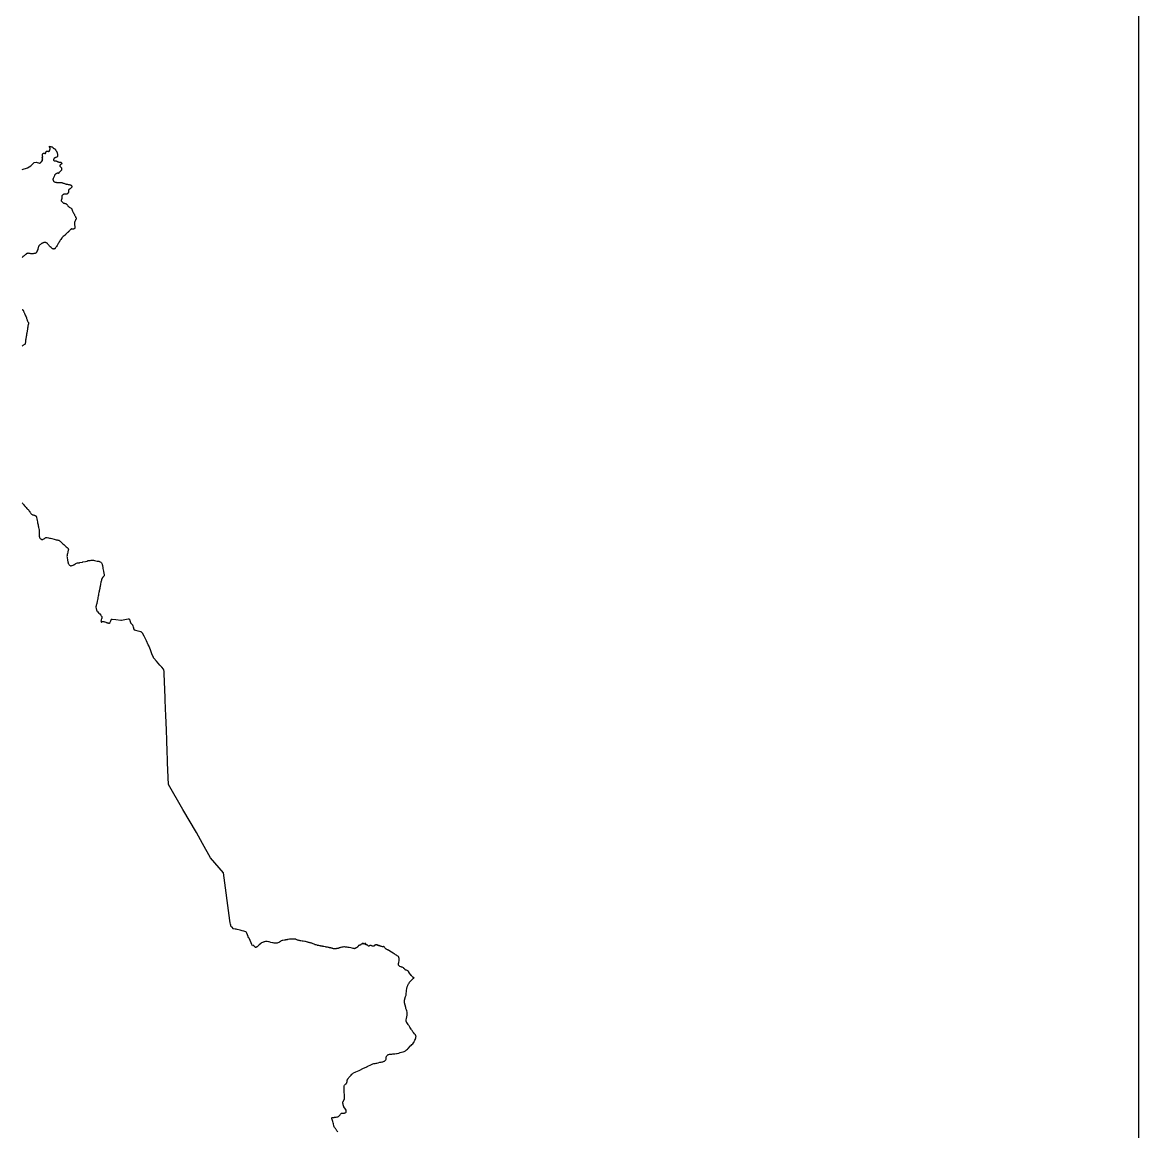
# Model space of a CAD drawing. Extents: x 293476 to 779698, y 145469 to 460400.
# Drawn here: x 740888 to 779698, y 272059 to 310643 of the extents above; entities that cross this region are included whole.
import ezdxf

# ---------------------------------------------------------------- set-up
doc = ezdxf.new("R2010")
doc.units = 0
doc.layers.add('Level 31', color=7, linetype='Continuous')
doc.layers.add('New Level (1)', color=7, linetype='Continuous')

msp = doc.modelspace()

# ---------------------------------------------------------------- linework, layer by layer
at = {"layer": 'Level 31'}
for points in [[(740878, 305520), (741074, 305587), (741188, 305650), (741295, 305762), (741367, 305780), (741486, 305747), (741506, 305742), (741512, 305749), (741514, 305753), (741518, 305759), (741521, 305766), (741523, 305769), (741525, 305771), (741531, 305774), (741537, 305778), (741542, 305781), (741545, 305784), (741548, 305788), (741550, 305791), (741554, 305796), (741556, 305800), (741557, 305803), (741560, 305807), (741562, 305811), (741566, 305815), (741568, 305818), (741571, 305820), (741573, 305822), (741576, 305824), (741580, 305826), (741584, 305829), (741588, 305832), (741589, 305835), (741588, 305839), (741587, 305842), (741586, 305844), (741584, 305847), (741583, 305851), (741582, 305855), (741582, 305860), (741584, 305865), (741589, 305871), (741591, 305875), (741593, 305879), (741596, 305882), (741598, 305886), (741596, 305890), (741594, 305895), (741591, 305898), (741589, 305901), (741586, 305905), (741585, 305913), (741584, 305920), (741583, 305930), (741583, 305942), (741585, 305949), (741588, 305951), (741591, 305953), (741595, 305955), (741600, 305960), (741601, 305963), (741602, 305967), (741598, 305974), (741594, 305979), (741591, 305985), (741590, 305992), (741592, 305999), (741592, 306010), (741591, 306017), (741589, 306026), (741587, 306034), (741588, 306042), (741590, 306049), (741592, 306055), (741595, 306061), (741598, 306067), (741601, 306071), (741607, 306078), (741614, 306082), (741618, 306085), (741624, 306087), (741634, 306091), (741655, 306093), (741665, 306090), (741668, 306089), (741672, 306087), (741674, 306085), (741679, 306084), (741685, 306083), (741690, 306084), (741694, 306084), (741698, 306086), (741699, 306087), (741700, 306088), (741700, 306089), (741700, 306092), (741700, 306095), (741700, 306097), (741700, 306098), (741701, 306099), (741705, 306108), (741706, 306109), (741706, 306110), (741704, 306120), (741705, 306121), (741708, 306123), (741711, 306126), (741718, 306130), (741719, 306132), (741719, 306134), (741720, 306136), (741720, 306142), (741720, 306147), (741721, 306150), (741723, 306155), (741727, 306158), (741731, 306160), (741733, 306160), (741734, 306161), (741736, 306160), (741739, 306160), (741743, 306159), (741746, 306158), (741749, 306157), (741751, 306157), (741755, 306157), (741759, 306157), (741767, 306157), (741775, 306157), (741780, 306157), (741787, 306157), (741791, 306156), (741795, 306156), (741798, 306156), (741801, 306155), (741804, 306155), (741806, 306155), (741809, 306155), (741813, 306155), (741816, 306157), (741820, 306159), (741823, 306160), (741826, 306162), (741828, 306164), (741830, 306166), (741832, 306170), (741835, 306174), (741837, 306177), (741838, 306180), (741839, 306183), (741840, 306186), (741841, 306189), (741843, 306193), (741844, 306196), (741845, 306198), (741846, 306200), (741847, 306203), (741848, 306207), (741849, 306209), (741850, 306211), (741850, 306215), (741851, 306219), (741852, 306222), (741852, 306224), (741853, 306227), (741853, 306230), (741853, 306233), (741854, 306235), (741854, 306239), (741854, 306242), (741855, 306243), (741855, 306246), (741855, 306250), (741855, 306252), (741854, 306256), (741854, 306261), (741854, 306264), (741851, 306270), (741848, 306279), (741844, 306288), (741842, 306292), (741840, 306299), (741838, 306303), (741835, 306308), (741831, 306312), (741829, 306315), (741829, 306316), (741838, 306330), (741844, 306328), (741853, 306326), (741863, 306324), (741872, 306322), (741883, 306319), (741899, 306315), (741906, 306314), (741914, 306312), (741924, 306307), (741932, 306302), (741943, 306294), (741948, 306288), (741955, 306278), (741961, 306270), (741972, 306261), (741982, 306256), (741999, 306250), (742011, 306247), (742019, 306243), (742024, 306238), (742030, 306230), (742035, 306222), (742039, 306214), (742045, 306204), (742052, 306190), (742056, 306182), (742060, 306174), (742071, 306157), (742079, 306143), (742086, 306133), (742097, 306114), (742100, 306105), (742103, 306095), (742107, 306074), (742111, 306058), (742114, 306042), (742114, 306008), (742113, 305998), (742111, 305988), (742106, 305976), (742102, 305968), (742092, 305958), (742080, 305951), (742071, 305949), (742056, 305944), (742046, 305941), (742030, 305935), (742013, 305927), (742000, 305918), (741992, 305908), (741988, 305903), (741986, 305897), (741982, 305889), (741978, 305880), (741974, 305871), (741972, 305859), (741972, 305852), (741974, 305847), (741978, 305842), (741984, 305835), (741990, 305830), (741996, 305826), (742002, 305825), (742011, 305824), (742019, 305824), (742027, 305825), (742035, 305826), (742043, 305826), (742053, 305825), (742063, 305822), (742075, 305818), (742087, 305812), (742102, 305805), (742113, 305799), (742128, 305793), (742145, 305786), (742160, 305782), (742174, 305780), (742186, 305780), (742200, 305780), (742213, 305780), (742224, 305777), (742234, 305772), (742249, 305761), (742255, 305750), (742257, 305741), (742257, 305734), (742254, 305727), (742250, 305720), (742245, 305713), (742239, 305709), (742229, 305702), (742222, 305698), (742216, 305692), (742207, 305684), (742200, 305673), (742196, 305663), (742195, 305647), (742197, 305638), (742202, 305628), (742211, 305618), (742223, 305609), (742232, 305599), (742238, 305593), (742245, 305576), (742251, 305561), (742254, 305548), (742253, 305539), (742253, 305527), (742252, 305515), (742247, 305501), (742238, 305492), (742226, 305480), (742213, 305466), (742199, 305452), (742187, 305439), (742178, 305430), (742169, 305421), (742163, 305414), (742160, 305404), (742157, 305399), (742154, 305395), (742150, 305392), (742146, 305390), (742142, 305389), (742137, 305389), (742131, 305391), (742124, 305393), (742112, 305392), (742103, 305391), (742093, 305388), (742084, 305384), (742072, 305379), (742057, 305369), (742044, 305360), (742036, 305353), (742029, 305346), (742024, 305340), (742019, 305335), (742011, 305325), (742008, 305318), (742002, 305302), (741990, 305276), (741982, 305258), (741974, 305239), (741962, 305214), (741956, 305199), (741954, 305191), (741952, 305176), (741955, 305159), (741961, 305141), (741967, 305127), (741975, 305117), (741985, 305108), (741998, 305098), (742010, 305092), (742026, 305085), (742037, 305082), (742060, 305078), (742075, 305076), (742084, 305074), (742107, 305074), (742125, 305074), (742144, 305076), (742160, 305076), (742175, 305077), (742188, 305077), (742195, 305077), (742205, 305075), (742223, 305073), (742242, 305071), (742259, 305067), (742283, 305061), (742290, 305057), (742302, 305051), (742310, 305048), (742322, 305045), (742334, 305044), (742353, 305035), (742372, 305029), (742391, 305022), (742399, 305020), (742411, 305017), (742438, 305011), (742458, 305008), (742484, 305004), (742510, 305000), (742522, 304998), (742545, 304996), (742562, 304990), (742577, 304982), (742588, 304974), (742595, 304966), (742602, 304955), (742607, 304944), (742608, 304939), (742608, 304923), (742607, 304911), (742603, 304897), (742600, 304892), (742590, 304878), (742580, 304870), (742568, 304864), (742551, 304854), (742539, 304847), (742534, 304842), (742527, 304837), (742517, 304829), (742510, 304824), (742503, 304819), (742498, 304815), (742495, 304811), (742493, 304805), (742492, 304803), (742491, 304798), (742491, 304787), (742492, 304781), (742494, 304777), (742496, 304771), (742498, 304767), (742499, 304764), (742500, 304758), (742498, 304745), (742496, 304738), (742491, 304729), (742487, 304721), (742482, 304711), (742477, 304702), (742474, 304698), (742469, 304692), (742461, 304684), (742452, 304676), (742445, 304670), (742437, 304665), (742428, 304663), (742417, 304661), (742406, 304660), (742397, 304661), (742384, 304662), (742364, 304664), (742345, 304664), (742336, 304662), (742328, 304659), (742316, 304654), (742307, 304649), (742293, 304640), (742281, 304630), (742274, 304624), (742271, 304618), (742267, 304610), (742266, 304604), (742265, 304595), (742264, 304585), (742263, 304567), (742262, 304550), (742261, 304533), (742259, 304514), (742258, 304503), (742256, 304494), (742251, 304481), (742245, 304467), (742241, 304458), (742239, 304450), (742238, 304442), (742241, 304434), (742242, 304430), (742248, 304422), (742263, 304408), (742281, 304392), (742296, 304378), (742313, 304365), (742323, 304356), (742331, 304352), (742352, 304348), (742366, 304346), (742381, 304343), (742396, 304338), (742411, 304331), (742424, 304322), (742432, 304315), (742441, 304307), (742452, 304293), (742459, 304283), (742470, 304264), (742476, 304254), (742485, 304243), (742497, 304232), (742507, 304225), (742521, 304215), (742532, 304209), (742545, 304200), (742562, 304189), (742568, 304186), (742586, 304176), (742596, 304167), (742606, 304157), (742611, 304147), (742615, 304136), (742619, 304123), (742621, 304114), (742624, 304105), (742626, 304095), (742629, 304084), (742632, 304074), (742643, 304055), (742654, 304035), (742671, 304002), (742685, 303977), (742699, 303951), (742705, 303940), (742712, 303927), (742723, 303905), (742734, 303886), (742741, 303871), (742748, 303857), (742755, 303844), (742759, 303828), (742759, 303815), (742756, 303801), (742753, 303793), (742747, 303782), (742741, 303772), (742733, 303757), (742721, 303737), (742712, 303717), (742709, 303707), (742707, 303699), (742704, 303678), (742704, 303661), (742705, 303639), (742705, 303624), (742708, 303593), (742709, 303568), (742711, 303549), (742712, 303536), (742713, 303519), (742712, 303491), (742709, 303478), (742706, 303470), (742702, 303465), (742696, 303461), (742682, 303455), (742671, 303452), (742664, 303450), (742655, 303449), (742642, 303450), (742626, 303453), (742609, 303455), (742599, 303455), (742595, 303453), (742590, 303450), (742580, 303443), (742575, 303438), (742556, 303420), (742539, 303403), (742531, 303394), (742520, 303384), (742512, 303377), (742503, 303369), (742496, 303362), (742486, 303352), (742477, 303345), (742468, 303336), (742453, 303323), (742439, 303310), (742422, 303295), (742405, 303278), (742391, 303264), (742386, 303256), (742383, 303247), (742381, 303241), (742377, 303237), (742370, 303235), (742365, 303233), (742351, 303224), (742339, 303215), (742312, 303191), (742289, 303171), (742275, 303155), (742261, 303141), (742253, 303131), (742245, 303118), (742229, 303093), (742217, 303075), (742208, 303061), (742198, 303044), (742190, 303033), (742184, 303023), (742173, 303006), (742163, 302989), (742152, 302972), (742139, 302951), (742125, 302928), (742113, 302909), (742098, 302886), (742073, 302847), (742067, 302837), (742053, 302812), (742046, 302800), (742035, 302783), (742027, 302775), (742022, 302770), (742015, 302765), (742007, 302761), (742000, 302759), (741990, 302757), (741985, 302757), (741979, 302757), (741969, 302759), (741949, 302764), (741938, 302769), (741921, 302781), (741910, 302791), (741889, 302809), (741860, 302838), (741838, 302860), (741820, 302878), (741806, 302891), (741789, 302910), (741775, 302928), (741759, 302949), (741754, 302954), (741747, 302960), (741736, 302967), (741726, 302973), (741717, 302977), (741709, 302981), (741695, 302984), (741683, 302987), (741669, 302989), (741662, 302989), (741653, 302988), (741646, 302986), (741638, 302984), (741620, 302977), (741604, 302969), (741588, 302961), (741569, 302951), (741559, 302945), (741543, 302935), (741520, 302920), (741500, 302906), (741487, 302896), (741475, 302885), (741464, 302873), (741461, 302868), (741458, 302862), (741451, 302846), (741447, 302831), (741444, 302816), (741439, 302802), (741434, 302785), (741427, 302763), (741422, 302747), (741406, 302706), (741400, 302687), (741396, 302672), (741394, 302663), (741392, 302659), (741385, 302645), (741381, 302639), (741374, 302631), (741365, 302622), (741359, 302617), (741353, 302614), (741344, 302609), (741333, 302605), (741325, 302603), (741314, 302601), (741303, 302599), (741284, 302597), (741267, 302596), (741249, 302594), (741234, 302593), (741220, 302592), (741204, 302591), (741197, 302591), (741192, 302592), (741183, 302594), (741166, 302597), (741150, 302600), (741125, 302605), (741109, 302607), (741093, 302608), (741080, 302608), (741065, 302606), (741055, 302603), (741044, 302597), (741035, 302593), (741025, 302586), (741008, 302573), (741006, 302571), (740989, 302556), (740976, 302545), (740960, 302532), (740949, 302523), (740931, 302508), (740917, 302497), (740911, 302493), (740907, 302491), (740900, 302484), (740892, 302475), (740888, 302468)], [(740881, 300660), (740890, 300653), (740895, 300648), (740903, 300640), (740916, 300626), (740921, 300617), (740925, 300609), (740929, 300601), (740933, 300593), (740940, 300578), (740945, 300566), (740952, 300550), (740961, 300528), (740969, 300510), (740976, 300494), (740981, 300482), (740985, 300473), (740991, 300457), (740994, 300449), (741002, 300431), (741017, 300394), (741031, 300362), (741038, 300343), (741048, 300315), (741056, 300291), (741062, 300272), (741067, 300257), (741072, 300243), (741078, 300231), (741081, 300227), (741084, 300221), (741087, 300217), (741091, 300214), (741095, 300208), (741098, 300199), (741102, 300187), (741103, 300180), (741104, 300173), (741103, 300166), (741102, 300162), (741102, 300158), (741098, 300146), (741096, 300137), (741094, 300129), (741092, 300123), (741090, 300116), (741088, 300107), (741085, 300089), (741082, 300067), (741079, 300048), (741077, 300035), (741072, 300005), (741070, 299998), (741068, 299977), (741066, 299966), (741064, 299949), (741060, 299926), (741056, 299904), (741051, 299875), (741048, 299860), (741046, 299848), (741044, 299838), (741042, 299830), (741040, 299820), (741039, 299812), (741037, 299799), (741034, 299784), (741032, 299771), (741030, 299755), (741029, 299744), (741027, 299734), (741025, 299726), (741024, 299721), (741019, 299690), (741017, 299676), (741013, 299652), (741009, 299632), (741006, 299614), (741005, 299608), (741003, 299596), (741001, 299581), (741000, 299575), (740997, 299553), (740997, 299543), (740996, 299534), (740995, 299519), (740994, 299502), (740992, 299485), (740990, 299469), (740989, 299464), (740987, 299460), (740986, 299458), (740982, 299453), (740976, 299447), (740970, 299440), (740961, 299434), (740941, 299421), (740928, 299413), (740905, 299398), (740896, 299392), (740882, 299383)], [(740883, 293930), (740901, 293908), (740917, 293889), (740941, 293860), (740969, 293827), (740977, 293819), (740985, 293810), (740992, 293801), (740999, 293793), (741017, 293773), (741048, 293737), (741073, 293711), (741087, 293694), (741109, 293670), (741132, 293644), (741144, 293628), (741153, 293614), (741164, 293596), (741174, 293579), (741183, 293562), (741193, 293545), (741204, 293535), (741211, 293532), (741232, 293520), (741247, 293516), (741269, 293509), (741290, 293504), (741306, 293498), (741327, 293491), (741332, 293488), (741343, 293483), (741357, 293474), (741365, 293466), (741371, 293460), (741377, 293449), (741382, 293418), (741390, 293369), (741400, 293319), (741412, 293266), (741416, 293247), (741419, 293235), (741434, 293168), (741437, 293152), (741442, 293128), (741447, 293101), (741453, 293078), (741462, 293028), (741469, 292998), (741471, 292967), (741472, 292918), (741474, 292864), (741476, 292830), (741475, 292783), (741478, 292756), (741482, 292742), (741491, 292719), (741499, 292706), (741511, 292690), (741523, 292680), (741527, 292675), (741539, 292666), (741553, 292656), (741564, 292652), (741568, 292650), (741575, 292650), (741586, 292653), (741600, 292657), (741616, 292665), (741635, 292675), (741646, 292680), (741672, 292698), (741696, 292715), (741705, 292720), (741718, 292726), (741728, 292728), (741740, 292729), (741749, 292729), (741804, 292715), (741834, 292707), (741865, 292700), (741916, 292686), (741991, 292668), (742029, 292657), (742065, 292646), (742080, 292642), (742101, 292638), (742127, 292633), (742147, 292630), (742154, 292628), (742172, 292620), (742185, 292610), (742204, 292594), (742224, 292576), (742255, 292549), (742298, 292509), (742330, 292479), (742351, 292460), (742366, 292446), (742391, 292423), (742411, 292405), (742445, 292375), (742465, 292357), (742477, 292344), (742481, 292338), (742485, 292329), (742488, 292322), (742489, 292312), (742489, 292305), (742485, 292281), (742482, 292263), (742475, 292236), (742470, 292213), (742461, 292171), (742452, 292131), (742447, 292111), (742442, 292093), (742441, 292066), (742444, 292041), (742449, 292005), (742456, 291960), (742461, 291929), (742465, 291901), (742469, 291878), (742479, 291842), (742486, 291818), (742500, 291792), (742512, 291774), (742532, 291757), (742550, 291748), (742566, 291741), (742579, 291740), (742587, 291739), (742613, 291747), (742626, 291752), (742654, 291763), (742667, 291769), (742681, 291777), (742712, 291797), (742737, 291813), (742751, 291819), (742777, 291832), (742807, 291838), (742851, 291844), (742862, 291847), (742873, 291849), (742891, 291853), (742963, 291868), (742979, 291871), (742997, 291875), (743088, 291893), (743143, 291905), (743151, 291912), (743158, 291916), (743165, 291918), (743175, 291921), (743188, 291921), (743218, 291923), (743247, 291928), (743279, 291933), (743295, 291936), (743301, 291936), (743315, 291938), (743343, 291936), (743351, 291934), (743359, 291932), (743401, 291921), (743448, 291909), (743492, 291897), (743506, 291897), (743525, 291897), (743544, 291898), (743552, 291897), (743562, 291895), (743571, 291892), (743575, 291889), (743591, 291880), (743612, 291869), (743621, 291863), (743626, 291860), (743634, 291852), (743640, 291844), (743644, 291838), (743652, 291819), (743660, 291801), (743665, 291783), (743671, 291748), (743684, 291674), (743689, 291645), (743708, 291559), (743726, 291477), (743734, 291444), (743737, 291430), (743737, 291413), (743736, 291407), (743733, 291399), (743729, 291391), (743717, 291376), (743691, 291350), (743656, 291304), (743652, 291297), (743649, 291289), (743647, 291282), (743641, 291257), (743636, 291233), (743629, 291203), (743622, 291169), (743608, 291104), (743601, 291072), (743597, 291049), (743591, 291021), (743585, 290991), (743579, 290954), (743573, 290914), (743570, 290899), (743562, 290864), (743558, 290842), (743552, 290814), (743541, 290766), (743536, 290739), (743531, 290717), (743524, 290684), (743518, 290642), (743513, 290612), (743509, 290578), (743507, 290561)], [(743507, 290561), (743496, 290506), (743489, 290476), (743484, 290451), (743480, 290429), (743475, 290415), (743472, 290405), (743468, 290395), (743457, 290368), (743451, 290342), (743448, 290328), (743448, 290323), (743449, 290308), (743460, 290243), (743464, 290223), (743469, 290200), (743470, 290195), (743475, 290183), (743483, 290170), (743495, 290156), (743511, 290138), (743536, 290109), (743551, 290092), (743579, 290064), (743623, 290018), (743633, 290004), (743643, 289989), (743650, 289977), (743654, 289966), (743654, 289953), (743653, 289937), (743651, 289922), (743648, 289912), (743646, 289902), (743634, 289861), (743631, 289851), (743627, 289841), (743623, 289830), (743622, 289825), (743622, 289821), (743624, 289813), (743626, 289809), (743628, 289804), (743634, 289797), (743645, 289782), (743651, 289784)], [(751852, 272055), (751820, 272094), (751795, 272133), (751786, 272147), (751775, 272165), (751744, 272210), (751733, 272227), (751724, 272243), (751719, 272254), (751716, 272266), (751702, 272332), (751695, 272367), (751684, 272417), (751662, 272478), (751653, 272509), (751649, 272528), (751651, 272538), (751653, 272543), (751662, 272550), (751674, 272552), (751706, 272553), (751726, 272557), (751745, 272559), (751798, 272565), (751836, 272571), (751861, 272578), (751880, 272587), (751891, 272595), (751907, 272612), (751920, 272627), (751932, 272639), (751942, 272650), (751954, 272665), (751961, 272676), (751970, 272686), (751976, 272692), (751987, 272698), (751998, 272699), (752027, 272702), (752064, 272703), (752073, 272704), (752092, 272708), (752103, 272711), (752110, 272714), (752133, 272727), (752142, 272735), (752149, 272745), (752152, 272754), (752152, 272777), (752148, 272791), (752143, 272805), (752122, 272841), (752069, 272921), (752060, 272934), (752055, 272950), (752050, 272965), (752045, 272983), (752043, 272996), (752039, 273018), (752037, 273030), (752035, 273043), (752034, 273053), (752034, 273060), (752032, 273063), (752031, 273068), (752031, 273073), (752032, 273080), (752033, 273087), (752035, 273094), (752037, 273099), (752039, 273102), (752041, 273105), (752045, 273111), (752051, 273120), (752058, 273131), (752066, 273149), (752071, 273161), (752077, 273176), (752080, 273184), (752083, 273194), (752084, 273199), (752087, 273221), (752089, 273233), (752090, 273249), (752090, 273268), (752090, 273286), (752088, 273310), (752087, 273326), (752084, 273366), (752082, 273405), (752080, 273437), (752078, 273461), (752076, 273501), (752075, 273554), (752074, 273579), (752073, 273603), (752073, 273618), (752073, 273631), (752072, 273634), (752073, 273639), (752075, 273647), (752077, 273653), (752080, 273659), (752089, 273674), (752100, 273688), (752109, 273698), (752125, 273711), (752141, 273722), (752149, 273730), (752156, 273737), (752163, 273748), (752169, 273760), (752173, 273774), (752178, 273801), (752180, 273814), (752181, 273827), (752181, 273832), (752183, 273840), (752186, 273849), (752191, 273862), (752194, 273872), (752198, 273881), (752204, 273891), (752213, 273909), (752219, 273918), (752224, 273926), (752238, 273941), (752253, 273957), (752269, 273977), (752317, 274027), (752342, 274054), (752362, 274074), (752382, 274088), (752402, 274100), (752460, 274128), (752478, 274137), (752598, 274192), (752747, 274265), (752837, 274307), (752883, 274330), (752894, 274335), (752903, 274340), (753002, 274388), (753026, 274400), (753045, 274407), (753077, 274420), (753108, 274428), (753131, 274433), (753154, 274436), (753194, 274442), (753216, 274446), (753256, 274459), (753313, 274473), (753345, 274478), (753368, 274481), (753397, 274485), (753425, 274492), (753447, 274499), (753463, 274506), (753476, 274514), (753494, 274526), (753511, 274541), (753520, 274555), (753535, 274584), (753539, 274598), (753541, 274614), (753538, 274645), (753541, 274664), (753547, 274677), (753560, 274696), (753572, 274710), (753587, 274725), (753609, 274740), (753633, 274747), (753655, 274752), (753675, 274755), (753701, 274757), (753732, 274759), (753771, 274761), (753836, 274769), (753891, 274778), (753903, 274781), (753917, 274783), (753975, 274794), (754020, 274808), (754073, 274824), (754123, 274839), (754162, 274850), (754185, 274858), (754204, 274868), (754220, 274879), (754247, 274900), (754281, 274929), (754305, 274951), (754389, 275041), (754401, 275056), (754428, 275086), (754460, 275120), (754487, 275152), (754498, 275166), (754514, 275201), (754523, 275219), (754534, 275240), (754552, 275277), (754560, 275295), (754567, 275316), (754573, 275335), (754574, 275342), (754575, 275371), (754571, 275385), (754563, 275407), (754559, 275416), (754552, 275425), (754540, 275435), (754533, 275441), (754521, 275458), (754486, 275512), (754469, 275536), (754441, 275576), (754423, 275605), (754411, 275622), (754386, 275662), (754359, 275699), (754344, 275720), (754333, 275738), (754323, 275753), (754314, 275766), (754305, 275783), (754257, 275853), (754249, 275863), (754241, 275878), (754235, 275890), (754228, 275908), (754227, 275930), (754230, 275952), (754241, 275995), (754244, 276013), (754253, 276046), (754261, 276075), (754262, 276103), (754263, 276117), (754266, 276134), (754269, 276153), (754271, 276169), (754272, 276182), (754267, 276212), (754252, 276258), (754239, 276300), (754226, 276349), (754222, 276369), (754217, 276385), (754214, 276399), (754207, 276429), (754199, 276458), (754190, 276491), (754183, 276516), (754180, 276528), (754170, 276565), (754171, 276584), (754173, 276608), (754178, 276635), (754214, 276762), (754227, 276804), (754233, 276826), (754234, 276839), (754238, 276864), (754241, 276940), (754243, 276971), (754256, 277034), (754272, 277097), (754278, 277115), (754288, 277140), (754296, 277158), (754318, 277198), (754335, 277229), (754352, 277256), (754372, 277283), (754402, 277314), (754443, 277351), (754467, 277376), (754481, 277388), (754497, 277402), (754503, 277406), (754510, 277410), (754499, 277416), (754494, 277419), (754493, 277420), (754493, 277422), (754492, 277423), (754492, 277423), (754490, 277423), (754488, 277423), (754486, 277423), (754483, 277424), (754479, 277425), (754477, 277425), (754475, 277426), (754474, 277427), (754466, 277435), (754453, 277448), (754443, 277459), (754431, 277470), (754426, 277473), (754413, 277488), (754409, 277491), (754380, 277529), (754345, 277577), (754312, 277625), (754307, 277637), (754304, 277644), (754299, 277651), (754293, 277657), (754269, 277669), (754244, 277672), (754221, 277679), (754203, 277686), (754200, 277691), (754199, 277695), (754170, 277724), (754155, 277739), (754146, 277751), (754140, 277759), (754116, 277774), (754099, 277783), (754073, 277786), (754057, 277789), (754043, 277794), (754018, 277807), (753997, 277821), (753987, 277830), (753971, 277846), (753963, 277856), (753961, 277863), (753960, 277869), (753962, 277879), (753965, 277891), (753969, 277912), (753976, 277948), (753985, 278007), (753989, 278035), (753991, 278049), (753988, 278078), (753985, 278091), (753983, 278101), (753974, 278130), (753964, 278154), (753941, 278168), (753917, 278180), (753891, 278197), (753867, 278213), (753838, 278229), (753811, 278247), (753775, 278270), (753725, 278302), (753663, 278341), (753620, 278368), (753608, 278375), (753597, 278382), (753590, 278387), (753582, 278392), (753578, 278388), (753564, 278399), (753550, 278402), (753540, 278408), (753530, 278421), (753519, 278432), (753507, 278445), (753494, 278458), (753478, 278471), (753470, 278477), (753462, 278485), (753454, 278494), (753443, 278494), (753430, 278492), (753418, 278490), (753405, 278490), (753387, 278494), (753376, 278498), (753362, 278502), (753351, 278506), (753346, 278508), (753331, 278514), (753315, 278521), (753301, 278527), (753294, 278531), (753287, 278534), (753285, 278534), (753283, 278534), (753280, 278531), (753277, 278528), (753274, 278528), (753272, 278528), (753269, 278530), (753259, 278532), (753254, 278532), (753252, 278531), (753249, 278531), (753247, 278531), (753245, 278533), (753242, 278535), (753240, 278542), (753238, 278545), (753235, 278549), (753232, 278552), (753229, 278554), (753227, 278555), (753223, 278556), (753221, 278556), (753211, 278557), (753207, 278556), (753197, 278552), (753194, 278551), (753191, 278551), (753188, 278552), (753182, 278554), (753177, 278555), (753174, 278556), (753170, 278555), (753166, 278553), (753163, 278551), (753159, 278548), (753156, 278545), (753154, 278544), (753151, 278544), (753143, 278544), (753140, 278544), (753138, 278543), (753136, 278542), (753133, 278539), (753130, 278534), (753128, 278529), (753126, 278521), (753124, 278519), (753122, 278516), (753119, 278515), (753116, 278514), (753113, 278513), (753111, 278513), (753099, 278515), (753084, 278514), (753071, 278514), (753059, 278516), (753049, 278517), (753038, 278521), (753014, 278529), (753000, 278535), (752994, 278537), (752986, 278538), (752980, 278537), (752974, 278535), (752967, 278528), (752964, 278526), (752962, 278526), (752956, 278525), (752954, 278524), (752950, 278522), (752944, 278516), (752941, 278512), (752938, 278510), (752925, 278509), (752921, 278514), (752917, 278520), (752911, 278527), (752900, 278532), (752890, 278538), (752883, 278547), (752873, 278552), (752869, 278553), (752866, 278554), (752860, 278556), (752856, 278558), (752851, 278560), (752847, 278560), (752843, 278559), (752838, 278561), (752835, 278563), (752834, 278567), (752833, 278569), (752831, 278572), (752830, 278574), (752829, 278576), (752827, 278578), (752825, 278579), (752825, 278581), (752825, 278583), (752825, 278585), (752825, 278587), (752826, 278589), (752828, 278591), (752832, 278592), (752834, 278594), (752835, 278597), (752835, 278600), (752833, 278603), (752830, 278604), (752819, 278603), (752810, 278604), (752803, 278604), (752798, 278603), (752791, 278595), (752786, 278591), (752780, 278588), (752774, 278586), (752768, 278585), (752761, 278586), (752757, 278587), (752750, 278594), (752744, 278599), (752737, 278600), (752729, 278599), (752720, 278598), (752715, 278598), (752710, 278599), (752707, 278600), (752705, 278600), (752702, 278599), (752700, 278597), (752700, 278595), (752700, 278591), (752700, 278588), (752698, 278585), (752691, 278580), (752684, 278576), (752680, 278575), (752676, 278577), (752673, 278579), (752671, 278580), (752668, 278579), (752663, 278576), (752657, 278571), (752653, 278564), (752650, 278558), (752649, 278554), (752648, 278552), (752644, 278551), (752638, 278550), (752633, 278551), (752627, 278552), (752623, 278551), (752621, 278549), (752618, 278545), (752615, 278541), (752612, 278540), (752607, 278540), (752603, 278539), (752600, 278539), (752596, 278538), (752592, 278537), (752588, 278536), (752584, 278537), (752581, 278536), (752576, 278534), (752570, 278528), (752566, 278524), (752559, 278507), (752554, 278497), (752549, 278487), (752543, 278480), (752530, 278471), (752517, 278464), (752508, 278459), (752498, 278454), (752493, 278451), (752488, 278448), (752482, 278445), (752476, 278441), (752471, 278439), (752462, 278433), (752456, 278430), (752447, 278425), (752441, 278423), (752434, 278423), (752424, 278425), (752411, 278428), (752390, 278433), (752361, 278441), (752307, 278453), (752256, 278463), (752219, 278467), (752179, 278471), (752148, 278473), (752132, 278473), (752126, 278474), (752094, 278485), (752086, 278486), (752061, 278485), (752031, 278480), (752000, 278473), (751965, 278464), (751947, 278460), (751926, 278454), (751908, 278448), (751891, 278444), (751878, 278439), (751863, 278434), (751855, 278429), (751853, 278428), (751847, 278429), (751840, 278428), (751832, 278427), (751816, 278425), (751804, 278424), (751796, 278423), (751783, 278421), (751769, 278419), (751761, 278418), (751759, 278418), (751755, 278418), (751743, 278418), (751729, 278419), (751716, 278418), (751702, 278421), (751685, 278425), (751672, 278430), (751660, 278437), (751645, 278442), (751634, 278445), (751626, 278447), (751615, 278449), (751610, 278450), (751606, 278451), (751599, 278453), (751592, 278454), (751585, 278456), (751569, 278459), (751550, 278464), (751530, 278467), (751499, 278473), (751479, 278477), (751455, 278481), (751427, 278486), (751365, 278500), (751341, 278503), (751323, 278507), (751309, 278509), (751299, 278511), (751285, 278514), (751266, 278517), (751252, 278520), (751245, 278521), (751231, 278522), (751193, 278529), (751181, 278532), (751154, 278540), (751136, 278545), (751101, 278555), (751072, 278563), (751054, 278568), (751031, 278578), (750994, 278594), (750977, 278602), (750950, 278612), (750930, 278620), (750908, 278627), (750880, 278632), (750855, 278636), (750835, 278642), (750812, 278648), (750798, 278652), (750771, 278661), (750732, 278675), (750705, 278678), (750655, 278683), (750636, 278684), (750625, 278685), (750616, 278687), (750571, 278696), (750551, 278700), (750528, 278706), (750505, 278711), (750482, 278718), (750459, 278724), (750432, 278730), (750413, 278738), (750403, 278745), (750392, 278750), (750374, 278752), (750358, 278754), (750329, 278756), (750319, 278757), (750307, 278758), (750288, 278759), (750264, 278758), (750244, 278758), (750224, 278755), (750181, 278750), (750135, 278742), (750110, 278738), (750093, 278735), (750073, 278733), (750034, 278726), (750021, 278724), (750008, 278721), (749945, 278708), (749938, 278708), (749928, 278707), (749923, 278707), (749919, 278705), (749892, 278695), (749881, 278687), (749869, 278679), (749863, 278673), (749855, 278669), (749849, 278664), (749840, 278659), (749831, 278654), (749820, 278649), (749805, 278643), (749776, 278632), (749746, 278621), (749739, 278618), (749727, 278617), (749703, 278615), (749683, 278617), (749647, 278619), (749611, 278624), (749584, 278630), (749525, 278644), (749464, 278657), (749445, 278661), (749404, 278669), (749383, 278672), (749372, 278672), (749340, 278669), (749309, 278663), (749302, 278662), (749287, 278658), (749277, 278655), (749240, 278642), (749209, 278628), (749187, 278614), (749172, 278604), (749164, 278597), (749123, 278558), (749072, 278510), (749062, 278499), (749046, 278486), (749038, 278478), (749030, 278476), (749017, 278473), (749007, 278469), (748998, 278464), (748996, 278464), (748992, 278470), (748988, 278476), (748984, 278482), (748982, 278487), (748980, 278489), (748976, 278492), (748966, 278497), (748957, 278503), (748945, 278513), (748935, 278526), (748933, 278531), (748931, 278534), (748930, 278533), (748915, 278531), (748890, 278526), (748869, 278572), (748783, 278765), (748769, 278791), (748757, 278806), (748750, 278815), (748742, 278821), (748740, 278830), (748739, 278838), (748741, 278848), (748722, 278900), (748693, 278958), (748688, 278969), (748681, 278982), (748677, 278992), (748672, 279002), (748666, 279004), (748655, 279009), (748621, 279025), (748588, 279036), (748533, 279047), (748501, 279054), (748462, 279064), (748361, 279090), (748328, 279097), (748293, 279102), (748215, 279109), (748212, 279113), (748213, 279121), (748188, 279168), (748161, 279187), (748142, 279202), (748132, 279244), (748126, 279278), (748119, 279318), (748104, 279409), (747877, 281063), (747434, 281582), (747155, 282079), (746938, 282463), (746471, 283270), (745974, 284136), (745939, 284890), (745919, 285397), (745914, 285544), (745909, 285672), (745895, 286027), (745875, 286549), (745866, 286756), (745853, 287098), (745852, 287130), (745850, 287154), (745839, 287437), (745817, 287979), (745814, 288066), (745811, 288122), (745809, 288126), (745796, 288141), (745735, 288210), (745668, 288288), (745551, 288422), (745457, 288531), (745452, 288536), (745450, 288539), (745447, 288544), (745444, 288550), (745396, 288680), (745341, 288821), (745297, 288936), (745294, 288946), (745268, 288995), (745204, 289125), (745119, 289297), (745064, 289400), (745054, 289413), (745048, 289421), (745044, 289427), (745037, 289432), (745032, 289435), (745009, 289441), (744920, 289465), (744840, 289488), (744802, 289498), (744791, 289501), (744786, 289503), (744783, 289505), (744782, 289510), (744780, 289516), (744778, 289523), (744754, 289610), (744740, 289653), (744735, 289660), (744728, 289670), (744695, 289708), (744662, 289745), (744661, 289751), (744659, 289757), (744643, 289823), (744637, 289845), (744628, 289864), (744621, 289871), (744618, 289873), (744605, 289881), (744593, 289885), (744576, 289884), (744564, 289882), (744337, 289843), (744327, 289841), (744310, 289842), (744136, 289861), (744017, 289873), (743983, 289877), (743977, 289876), (743974, 289872), (743955, 289820), (743922, 289748), (743920, 289741), (743914, 289733), (743910, 289731), (743904, 289731), (743899, 289731), (743889, 289736), (743879, 289741), (743872, 289744), (743851, 289749), (743833, 289755), (743820, 289759), (743801, 289766), (743774, 289776), (743756, 289781), (743730, 289788), (743708, 289791), (743686, 289792), (743678, 289792), (743666, 289791), (743654, 289786), (743651, 289784)]]:
    msp.add_lwpolyline(points, dxfattribs=at)
at = {"layer": 'New Level (1)'}
msp.add_lwpolyline([(293476, 145469), (779698, 145469), (779698, 460400), (293476, 460400)], close=True, dxfattribs=at)

doc.saveas('drawing.dxf')
